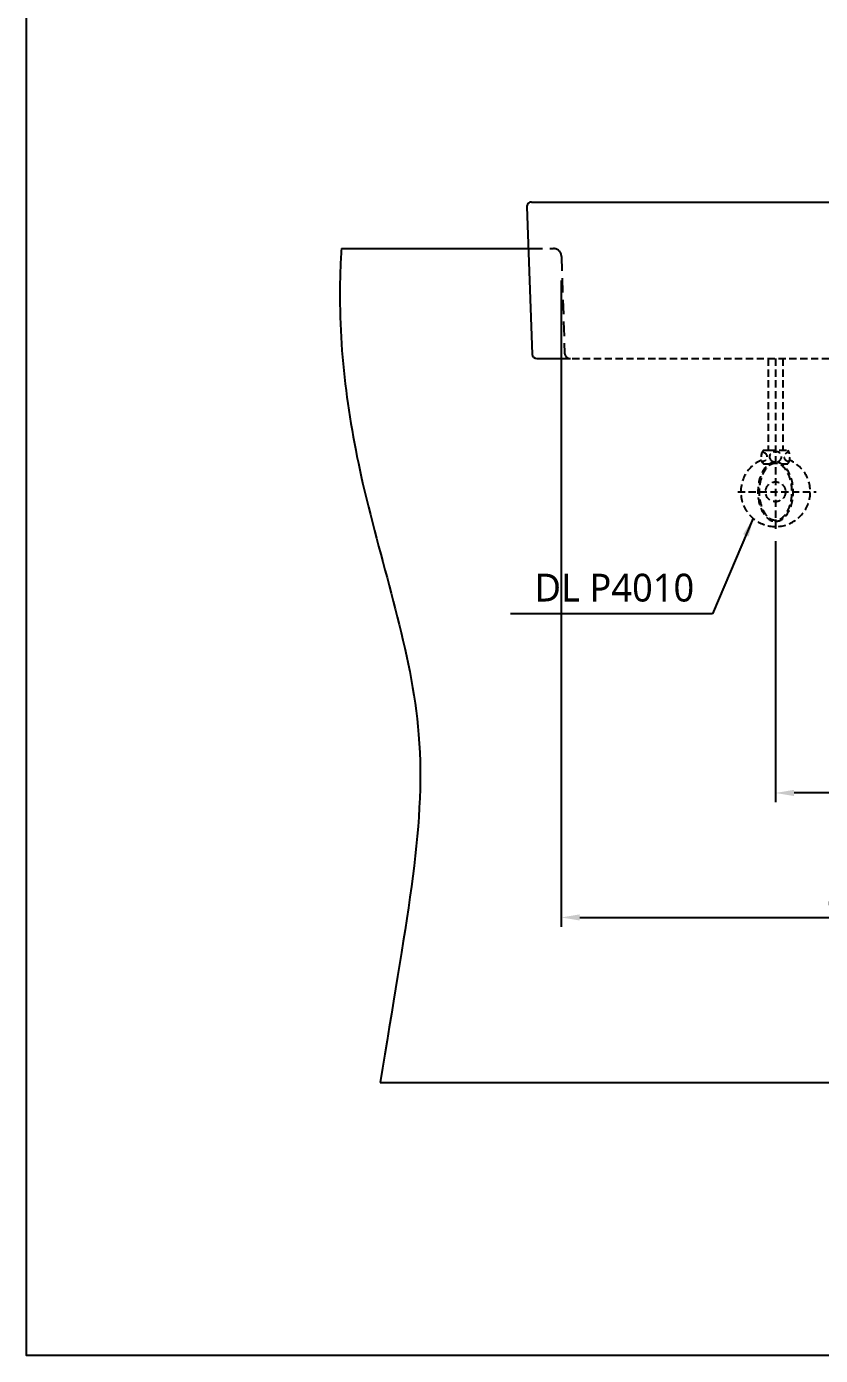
# Model space of a CAD drawing. Extents: x 0 to 3651, y -181 to 2100.
# Drawn here: x 0 to 685, y -181 to 966 of the extents above; entities that cross this region are included whole.
import ezdxf

# ---------------------------------------------------------------- set-up
doc = ezdxf.new("R2010")
doc.units = 0
doc.header["$LTSCALE"] = 25
doc.header["$MEASUREMENT"] = 0
doc.linetypes.add('HIDDEN', pattern=[0.375, 0.25, -0.125])
doc.layers.get('DEFPOINTS').update_dxf_attribs({"linetype": 'CONTINUOUS'})
for name, color, linetype in [('1', 1, 'CONTINUOUS'), ('2', 2, 'CONTINUOUS'), ('3', 3, 'CONTINUOUS'), ('6', 6, 'CONTINUOUS'), ('SA-DOOR', 4, 'CONTINUOUS')]:
    doc.layers.add(name, color=color, linetype=linetype)
doc.styles.get("Standard").update_dxf_attribs({"font": 'NanumGothic.ttf'})
doc.dimstyles.get("Standard").update_dxf_attribs({"dimtxt": 2.5, "dimasz": 2, "dimexe": 2, "dimexo": 1, "dimgap": 1.5, "dimtad": 1, "dimdec": 0, "dimlfac": 10, "dimrnd": 0.5, "dimzin": 0, "dimdsep": 46, "dimtxsty": 'Standard', "dimcen": 0, "dimclrt": 2, "dimadec": 0, "dimazin": 0, "dimtfac": 1, "dimtdec": 0, "dimtmove": 0, "dimatfit": 3, "dimfxl": 1, "dimtolj": 1, "dimtzin": 0, "dimarcsym": 0})

# ---------------------------------------------------------------- blocks, each defined once
blk = doc.blocks.new('*D4')
at = {"layer": '1', "color": 3, "lineweight": -2, "transparency": 16777216}
for p, q in [((646.6, 521.4), (646.6, 296.1)), ((796.6, 521.4), (796.6, 296.1)), ((780.6, 304.1), (662.6, 304.1))]:
    blk.add_line(p, q, dxfattribs=at)
at = {"layer": '1', "color": 3, "transparency": 16777216}
for points in [[(662.6, 306.8), (662.6, 301.4), (646.6, 304.1)], [(780.6, 306.8), (780.6, 301.4), (796.6, 304.1)]]:
    blk.add_solid(points, dxfattribs=at)
at = {"layer": 'DEFPOINTS', "color": 0, "transparency": 16777216}
for p in [(646.6, 529.4), (796.6, 529.4), (646.6, 304.1)]:
    blk.add_point(p, dxfattribs=at)
at = {"layer": '1', "color": 2, "transparency": 16777216, "insert": (721.6, 326.1), "char_height": 28, "attachment_point": 5}
blk.add_mtext('\\A1;150', dxfattribs=at)
blk = doc.blocks.new('*D10')
at = {"layer": '3', "color": 3, "lineweight": -2, "transparency": 16777216}
for p, q in [((461.6, 746.6), (461.6, 188.6)), ((981.6, 746.6), (981.6, 188.6)), ((477.6, 196.6), (965.6, 196.6))]:
    blk.add_line(p, q, dxfattribs=at)
at = {"layer": '3', "color": 3, "transparency": 16777216}
for points in [[(477.6, 199.3), (477.6, 194), (461.6, 196.6)], [(965.6, 199.3), (965.6, 194), (981.6, 196.6)]]:
    blk.add_solid(points, dxfattribs=at)
at = {"layer": 'DEFPOINTS', "color": 0, "transparency": 16777216}
for p in [(461.6, 754.6), (981.6, 754.6), (981.6, 196.6)]:
    blk.add_point(p, dxfattribs=at)
at = {"layer": '3', "color": 2, "transparency": 16777216, "insert": (721.6, 219.9), "char_height": 28, "attachment_point": 5}
blk.add_mtext('\\A1;520', dxfattribs=at)

msp = doc.modelspace()

# ---------------------------------------------------------------- linework, layer by layer
at = {"layer": '1'}
for p, q in [((271.9, 774.1), (433.1, 774.1)), ((305.4, 54.1), (1375.5, 54.1))]:
    msp.add_line(p, q, dxfattribs=at)
at = {"layer": '1', "color": 7}
msp.add_line((440.5, 679.1), (461.6, 679.1), dxfattribs=at)
at = {"layer": '1'}
msp.add_open_spline([(271.9, 774.1), (271.4, 767.8), (267.8, 700.3), (285.6, 557.9), (361.8, 345.5), (326.2, 187.6), (305.4, 54.1)], degree=3, knots=[121.477491, 121.477491, 121.477491, 121.477491, 134.790097, 262.823736, 417.289914, 593.572633, 593.572633, 593.572633, 593.572633], dxfattribs=at)
at = {"layer": '2', "color": 7, "linetype": 'HIDDEN', "ltscale": 2}
for p, q in [((432.9, 774.1), (454.8, 774.1)), ((461.8, 767.3), (464.5, 684))]:
    msp.add_line(p, q, dxfattribs=at)
for centre, radius, start, end in [((454.8, 767.1), 7, 1.7184, 90), ((469.5, 684.1), 5, 181.7184, 270)]:
    msp.add_arc(centre, radius, start, end, dxfattribs=at)
at = {"layer": '3', "color": 7}
for p, q in [((431.8, 810), (436.5, 683)), ((435.8, 814.1), (721.6, 814.1))]:
    msp.add_line(p, q, dxfattribs=at)
at = {"layer": '3', "color": 7, "linetype": 'HIDDEN'}
msp.add_line((461.6, 679.1), (721.6, 679.1), dxfattribs=at)
at = {"layer": '3', "color": 7}
msp.add_arc((435.8, 810.1), 4, 90, 181.9092, dxfattribs=at)
at = {"layer": '3', "color": 7, "ltscale": 2}
msp.add_arc((440.5, 683.1), 4, 181.9092, 270, dxfattribs=at)
at = {"layer": '6', "linetype": 'HIDDEN'}
for p, q in [((640.3, 679.1, 9.3), (640.3, 600.1, 9.3)), ((646.6, 679.1, 9.3), (646.6, 529.4, 9.3)), ((653, 679.1, 9.3), (653, 600.1, 9.3)), ((636.1, 600.1, 9.3), (640.3, 600.1, 9.3)), ((640.3, 600.1, 9.3), (657.1, 600.1, 9.3)), ((636.1, 588.1, 9.3), (641.5, 588.1, 9.3)), ((651.8, 588.1, 9.3), (657.1, 588.1, 9.3)), ((614, 564.1, 9.3), (681.6, 564.1, 9.3))]:
    msp.add_line(p, q, dxfattribs=at)
msp.add_circle((646.6, 564.1, 9.3), 8.62, dxfattribs=at)
for centre, radius, start, end in [((644.1, 594.1, 9.3), 10, 143.1301, 216.8699), ((649.1, 594.1, 9.3), 10, 323.1301, 36.8699), ((646.6, 564.1, 9.3), 30, 113.9173, 66.0827)]:
    msp.add_arc(centre, radius, start, end, dxfattribs=at)
at = {"layer": '6', "linetype": 'HIDDEN', "extrusion": (0, 0, -1)}
for centre, major_axis, start_param, end_param in [((633.9, 594.3, 9.3), (-5.23, 0), 1.824119, 4.49897), ((659.4, 594.3, 9.3), (5.23, 0), 1.800504, 4.443058)]:
    msp.add_ellipse(centre, major_axis=major_axis, ratio=0.866391, start_param=start_param, end_param=end_param, dxfattribs=at)
for centre, major_axis, ratio in [((646.6, 594.3, 9.3), (-5.23, 0), 0.866391), ((646.6, 564.1, 9.3), (0, 25.5), 0.596529)]:
    msp.add_ellipse(centre, major_axis=major_axis, ratio=ratio, dxfattribs=at)
at = {"layer": '6', "linetype": 'HIDDEN'}
msp.add_open_spline([(646.6, 588.6, 9.3), (648.7, 588.6, 9.3), (650.8, 587.8, 9.3), (654.7, 584.6, 9.3), (656.5, 582.1, 9.3), (659.2, 576.1, 9.3), (660.1, 572.5, 9.3), (661, 565, 9.3), (660.9, 561.1, 9.3), (659.7, 553.7, 9.3), (658.5, 550.3, 9.3), (655.5, 544.7, 9.3), (653.6, 542.5, 9.3), (649.6, 539.9, 9.3), (647.5, 539.4, 9.3), (643.4, 540, 9.3), (641.3, 541.1, 9.3), (637.5, 544.9, 9.3), (635.9, 547.6, 9.3), (633.5, 554.1, 9.3), (632.7, 557.8, 9.3), (632.3, 565.4, 9.3), (632.6, 569.3, 9.3), (634.2, 576.4, 9.3), (635.5, 579.7, 9.3), (638.7, 584.8, 9.3), (640.7, 586.6, 9.3), (644, 588.3, 9.3), (645.3, 588.6, 9.3), (646.6, 588.6, 9.3)], degree=3, knots=[0, 0, 0, 0, 0.46111, 0.46111, 0.922219, 0.922219, 1.383329, 1.383329, 1.844439, 1.844439, 2.305549, 2.305549, 2.766658, 2.766658, 3.227768, 3.227768, 3.688878, 3.688878, 4.149988, 4.149988, 4.611097, 4.611097, 5.072207, 5.072207, 5.533317, 5.533317, 5.994427, 5.994427, 6.283185, 6.283185, 6.283185, 6.283185], dxfattribs=at)
at = {"layer": 'SA-DOOR', "color": 7}
msp.add_lwpolyline([(0, 2100), (3650.6, 2100), (3650.6, -181.5), (0, -181.5)], close=True, dxfattribs=at)

# ---------------------------------------------------------------- texts
at = {"layer": '1', "color": 2, "insert": (507.5, 481.2), "char_height": 24, "attachment_point": 5}
msp.add_mtext('DL P4010', dxfattribs=at)

# ---------------------------------------------------------------- dimensions: what is measured, and where the dimension line sits
at = {"layer": '1'}
dim = msp.add_linear_dim(base=(646.6, 304.1, 9.3), p1=(796.6, 529.4, 9.3), p2=(646.6, 529.4, 9.3), dimstyle='Standard', override={"dimscale": 0.8, "dimtxt": 35, "dimasz": 20, "dimexe": 10, "dimexo": 10, "dimgap": 10, "dimlfac": 1, "dimzin": 8, "dimclrd": 3, "dimclre": 3}, dxfattribs=at)
dim.commit()
dim.dimension.update_dxf_attribs({"geometry": '*D4', "text_midpoint": (721.6, 326.1, 9.3)})
at = {"layer": '3', "color": 7}
dim = msp.add_linear_dim(base=(981.6, 196.6), p1=(461.6, 754.6), p2=(981.6, 754.6), dimstyle='Standard', override={"dimscale": 0.8, "dimtxt": 35, "dimasz": 20, "dimexe": 10, "dimexo": 10, "dimgap": 10, "dimlfac": 1, "dimzin": 8, "dimclrd": 3, "dimclre": 3}, dxfattribs=at)
dim.commit()
dim.dimension.update_dxf_attribs({"geometry": '*D10', "text_midpoint": (721.6, 196.6), "dimtype": 160})

# ---------------------------------------------------------------- leaders
at = {"layer": '1'}
msp.add_leader([(627.3, 541.2, 9.3), (592.2, 458.8, 9.3), (417.8, 458.8, 9.3)], dimstyle='Standard', override={"dimscale": 0.8, "dimtxt": 35, "dimasz": 20, "dimexe": 10, "dimexo": 10, "dimgap": 10, "dimtad": 0, "dimlfac": 1, "dimzin": 8, "dimclrd": 3, "dimclre": 3, "dimarcsym": 1}, dxfattribs=at)

doc.saveas('drawing.dxf')
